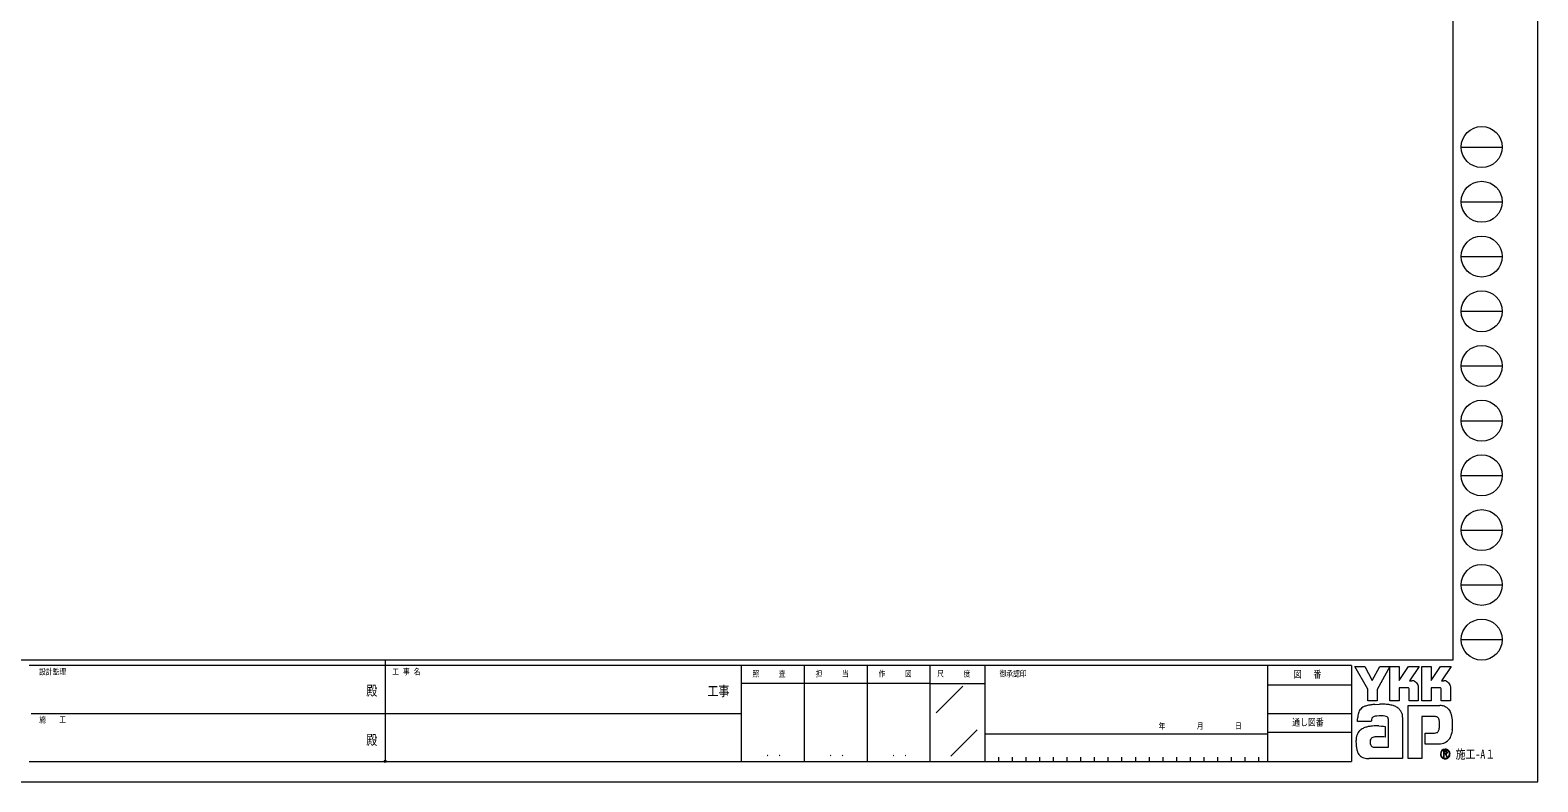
# Model space of a CAD drawing. Units: millimetres, scale not verified. Extents: x -841 to 841, y -594 to 594.
# Drawn here: x -260 to 841, y -594 to -45 of the extents above; entities that cross this region are included whole.
import ezdxf
from ezdxf.enums import TextEntityAlignment as Align

# ---------------------------------------------------------------- set-up
doc = ezdxf.new("R2010")
doc.units = ezdxf.units.MM
doc.header["$LTSCALE"] = 3
doc.header["$PDMODE"] = 32
doc.header["$PDSIZE"] = 1.5
doc.layers.add('0-1_YKK_ZWAK', color=7, linetype='Continuous', lineweight=18)
doc.styles.add('ＭＳ ゴシック', font='')
doc.styles.get('ＭＳ ゴシック').set_extended_font_data('MS Gothic')

msp = doc.modelspace()

# ---------------------------------------------------------------- linework, layer by layer
at = {"layer": '0-1_YKK_ZWAK'}
for p, q in [((779.02, 555), (779.02, -505)), ((785.02, -130), (815.02, -130)), ((785.02, -170), (815.02, -170)), ((785.02, -210), (815.02, -210)), ((785.02, -250), (815.02, -250)), ((785.02, -290), (815.02, -290)), ((785.02, -330), (815.02, -330)), ((785.02, -370), (815.02, -370)), ((785.02, -410), (815.02, -410)), ((785.02, -450), (815.02, -450)), ((785.02, -490), (815.02, -490)), ((779.02, -505), (-780.98, -505)), ((-0.98, -505), (-0.98, -579)), ((-0.98, -509), (-260.98, -509)), ((259.02, -509), (-0.98, -509)), ((305.02, -509), (305.02, -579)), ((351.02, -509), (351.02, -579)), ((397.02, -509), (397.02, -579)), ((437.02, -509), (397.02, -509)), ((643.52, -509), (437.02, -509)), ((437.02, -509), (437.02, -579)), ((643.52, -509), (643.52, -579)), ((705.02, -509), (643.52, -509)), ((705.02, -509), (705.02, -579)), ((397.02, -522), (259.02, -522)), ((397.02, -522), (437.02, -522)), ((401.437, -543.658), (421.024, -524.071)), ((643.52, -523), (705.02, -523)), ((722.009, -537.42), (725.307, -537.231)), ((-259.48, -544), (-0.98, -544)), ((-0.98, -544), (259.02, -544)), ((643.52, -544), (705.02, -544)), ((412.151, -575.197), (431.395, -555.953)), ((437.02, -559), (643.52, -559)), ((705.02, -558), (643.52, -558)), ((778.543, -556.001), (778.107, -558.491)), ((-260.98, -579), (-0.98, -579)), ((-0.98, -579), (259.02, -579)), ((259.02, -579), (397.02, -579)), ((397.02, -579), (437.02, -579)), ((437.02, -579), (643.52, -579)), ((447.02, -576), (447.02, -579)), ((457.02, -576), (457.02, -579)), ((467.02, -576), (467.02, -579)), ((477.02, -576), (477.02, -579)), ((487.02, -576), (487.02, -579)), ((497.02, -576), (497.02, -579)), ((507.02, -576), (507.02, -579)), ((517.02, -576), (517.02, -579)), ((527.02, -576), (527.02, -579)), ((537.02, -576), (537.02, -579)), ((547.02, -576), (547.02, -579)), ((557.02, -576), (557.02, -579)), ((567.02, -576), (567.02, -579)), ((577.02, -576), (577.02, -579)), ((587.02, -576), (587.02, -579)), ((597.02, -576), (597.02, -579)), ((607.02, -576), (607.02, -579)), ((617.02, -576), (617.02, -579)), ((627.02, -576), (627.02, -579)), ((637.02, -576), (637.02, -579)), ((643.52, -579), (705.02, -579)), ((773.351, -576.795), (773.351, -576.795))]:
    msp.add_line(p, q, dxfattribs=at)
for points in [[(-840.984, -594), (841.016, -594), (841.016, 594), (-840.984, 594)], [(707.22, -509.6), (714.582, -509.6), (720.111, -520.019), (725.624, -509.6), (732.992, -509.6), (723.551, -526.398), (723.551, -534.826), (716.836, -534.826), (716.836, -526.171)]]:
    msp.add_lwpolyline(points, close=True, dxfattribs=at)
for points in [[(397.02, -509), (259.02, -509), (259.02, -579)], [(746.126, -525.321), (739.77, -525.321), (739.77, -534.819), (732.999, -534.819), (732.999, -509.6), (739.77, -509.6), (739.77, -519.916), (746.43, -509.6), (754.384, -509.6), (747.248, -520.042), (747.501, -520.042), (747.78, -520.042), (748.067, -520.042), (748.343, -520.042), (748.589, -520.042), (748.788, -520.042), (748.921, -520.042), (748.97, -520.042)], [(769.519, -525.321), (763.17, -525.321), (763.17, -534.826), (756.395, -534.826), (756.395, -509.6), (763.17, -509.6), (763.17, -519.916), (769.823, -509.6), (777.777, -509.6), (770.641, -520.042), (770.896, -520.042), (771.177, -520.042), (771.464, -520.042), (771.739, -520.042), (771.985, -520.042), (772.182, -520.042), (772.315, -520.042), (772.363, -520.042)], [(750.917, -520.442), (751.726, -520.904), (752.411, -521.506), (752.961, -522.223), (753.367, -523.029), (753.618, -523.899), (753.704, -524.807), (753.704, -534.843), (747.098, -534.843), (747.098, -526.281)], [(774.313, -520.442), (775.124, -520.904), (775.811, -521.506), (776.364, -522.223), (776.773, -523.029), (777.026, -523.899), (777.112, -524.807), (777.112, -534.826), (770.491, -534.826), (770.491, -526.281)], [(765.79, -546.301), (756.255, -546.301), (756.255, -577), (746.262, -577), (746.262, -538.158), (769.487, -538.158)], [(720.975, -546.462), (720.511, -546.724), (720.148, -547.043), (719.874, -547.416), (719.675, -547.839), (719.537, -548.306), (719.448, -548.813), (719.394, -549.357), (719.362, -549.933), (709.365, -549.957), (709.394, -548.59), (709.45, -547.054)], [(741.558, -543.833), (741.842, -544.98), (742.002, -546.208), (742.053, -547.517), (742.053, -577), (717.927, -577)], [(724.806, -553.105), (726.698, -553.23), (728.185, -553.397), (729.158, -553.553), (729.507, -553.646), (729.507, -561.294), (728.401, -561.177), (727.187, -561.112), (725.945, -561.086), (724.754, -561.09), (723.69, -561.112), (722.833, -561.141), (722.261, -561.167), (722.053, -561.178), (721.189, -561.336), (720.443, -561.583), (719.817, -561.922), (719.31, -562.353), (718.922, -562.879), (718.653, -563.5), (718.503, -564.219), (718.473, -565.038), (718.569, -565.937), (718.76, -566.681), (719.035, -567.283), (719.382, -567.757), (719.788, -568.118), (720.243, -568.381), (720.734, -568.558), (721.248, -568.664), (731.869, -568.664), (731.869, -549.014), (731.872, -548.625), (731.851, -548.244), (731.802, -547.877), (731.716, -547.529), (731.589, -547.204), (731.413, -546.909), (731.184, -546.647), (730.894, -546.424)], [(730.894, -546.424), (730.271, -546.18), (729.275, -545.973), (728.004, -545.82), (726.558, -545.738), (725.033, -545.745), (723.529, -545.856)], [(769.182, -552.199), (769.169, -550.926), (769.108, -549.779), (768.965, -548.772), (768.704, -547.918)], [(775.759, -540.902), (776.411, -541.724), (776.899, -542.521), (777.239, -543.243)], [(774.929, -564.194), (774.006, -564.911), (773.045, -565.475), (772.053, -565.895), (771.036, -566.183), (770.003, -566.348), (768.96, -566.401), (758.688, -566.401), (758.688, -558.332), (764.481, -558.332), (765.549, -558.317), (766.488, -558.226), (767.293, -557.99)], [(774.937, -572.519), (774.933, -572.402), (774.918, -572.289), (774.894, -572.18), (774.86, -572.077), (774.817, -571.979), (774.764, -571.887), (774.703, -571.801), (774.632, -571.722), (774.54, -571.64), (774.437, -571.569), (774.324, -571.508), (774.203, -571.458), (774.072, -571.419), (773.933, -571.391), (773.786, -571.374), (773.632, -571.368), (772.116, -571.368), (772.116, -575.828), (772.574, -575.828), (772.574, -571.823), (773.632, -571.823), (773.741, -571.827), (773.844, -571.837), (773.94, -571.855), (774.029, -571.879), (774.111, -571.911), (774.185, -571.949), (774.251, -571.993), (774.309, -572.044)], [(774.488, -572.519), (774.46, -572.733), (774.384, -572.902), (774.268, -573.031), (774.125, -573.124), (773.965, -573.188), (773.797, -573.228), (773.633, -573.247), (773.482, -573.253), (773.085, -573.253), (773.285, -573.593), (774.595, -575.843), (775.119, -575.843), (773.856, -573.678), (773.975, -573.654), (774.087, -573.624), (774.194, -573.588), (774.295, -573.546), (774.39, -573.497), (774.478, -573.443), (774.559, -573.382), (774.632, -573.315)]]:
    msp.add_lwpolyline(points, dxfattribs=at)
for centre in [(800.02, -130), (800.02, -170), (800.02, -210), (800.02, -250), (800.02, -290), (800.02, -330), (800.02, -370), (800.02, -410), (800.02, -450), (800.02, -490)]:
    msp.add_circle(centre, 15, dxfattribs=at)
for centre, radius, start, end in [((746.161, -526.258), 0.938, 358.57817, 92.1683), ((748.979, -525.037), 4.995, 78.26798, 90.11215), ((749.051, -524.674), 4.625, 66.19963, 78.22058), ((769.558, -526.254), 0.933, 358.29941, 92.43455), ((772.372, -525.046), 5.004, 78.27851, 90.10826), ((772.441, -524.695), 4.647, 66.2483, 78.23226), ((717.003, -545.601), 7.236, 122.60463, 137.83438), ((717.959, -547.149), 9.056, 108.37421, 122.42809), ((719.475, -552.538), 14.65, 100.93159, 107.35499), ((724.427, -576.563), 39.18, 97.86054, 101.37938), ((726.752, -592.716), 55.499, 94.90201, 97.9576), ((726.69, -584.811), 47.601, 87.51794, 91.66439), ((727.308, -571.555), 34.33, 81.92631, 87.59083), ((729.134, -559.046), 21.688, 73.67137, 82.05943), ((731.841, -549.983), 12.23, 60.60528, 73.9085), ((732.95, -547.772), 9.761, 52.17347, 59.90542), ((769.107, -548.842), 10.691, 78.73198, 87.96551), ((769.421, -547.239), 9.058, 69.03034, 78.69541), ((769.713, -546.46), 8.225, 59.39484, 68.9885), ((769.848, -546.222), 7.952, 50.3012, 59.3616), ((727.577, -548.091), 18.157, 171.55622, 176.72493), ((721.424, -547.173), 11.936, 163.48385, 171.57982), ((718.337, -546.257), 8.716, 152.2125, 163.4865), ((717.004, -545.567), 7.215, 138.03852, 152.12015), ((723.614, -552.725), 6.797, 102.4979, 112.84632), ((724.929, -558.398), 12.62, 96.37207, 102.75341), ((733.941, -546.489), 8.139, 43.55042, 52.14561), ((734.488, -545.961), 7.379, 34.48659, 43.50182), ((734.491, -545.95), 7.37, 25.58915, 34.43128), ((733.836, -546.257), 8.094, 17.43089, 25.54591), ((765.845, -551.202), 4.901, 77.94572, 90.63794), ((766.27, -549.203), 2.857, 60.20991, 77.92418), ((766.547, -548.684), 2.27, 39.8078, 59.75378), ((766.159, -548.98), 2.758, 22.65544, 39.38165), ((769.799, -546.278), 8.027, 42.05209, 50.28551), ((765.835, -548.562), 12.584, 14.76267, 25.00486), ((758.117, -550.665), 20.584, 7.9139, 14.95041), ((750.408, -551.786), 28.374, 2.54376, 8.01251), ((745.989, -552.019), 32.798, 357.76419, 2.60674), ((721.813, -564.139), 13.601, 164.97537, 174.56739), ((718.508, -563.257), 10.181, 153.89178, 164.94341), ((717.002, -562.533), 8.51, 142.04688, 153.80771), ((716.711, -562.325), 8.153, 130.60221, 141.94427), ((717.191, -562.902), 8.903, 120.60724, 130.53081), ((718.139, -564.514), 10.773, 112.58838, 120.58162), ((719.415, -567.579), 14.093, 106.61303, 112.59024), ((721.421, -574.322), 21.128, 99.87193, 106.59825), ((722.545, -580.654), 27.559, 94.78469, 99.91711), ((723.092, -586.954), 33.882, 90.80099, 94.81812), ((723.175, -591.645), 38.574, 87.57779, 90.82714), ((766.36, -555.885), 2.302, 293.91672, 314.09376), ((766.046, -555.608), 2.72, 314.78099, 333.92928), ((764.026, -554.627), 4.966, 334.00676, 347.34989), ((758.516, -553.351), 10.622, 347.14308, 355.40008), ((746.457, -552.315), 22.725, 355.2339, 0.29193), ((770.088, -557.885), 7.87, 326.23251, 339.61931), ((762.697, -555.023), 15.795, 339.22498, 347.31457), ((747.25, -552.1), 31.535, 352.8937, 357.82206), ((727.643, -564.697), 19.458, 174.55588, 182.47272), ((738.516, -564.526), 30.329, 181.90948, 187.89042), ((725.755, -566.321), 17.443, 187.80471, 196.36971), ((719.017, -568.311), 10.418, 196.3102, 208.20993), ((773.357, -573.637), 3.528, 90.09157, 179.92363), ((773.334, -573.626), 3.137, 134.8007, 180.12175), ((773.344, -573.608), 3.131, 89.86602, 135.149), ((773.356, -573.631), 3.522, 44.93442, 90.08536), ((773.357, -573.632), 3.155, 45.03108, 90.11509), ((773.818, -572.5), 0.671, 358.3894, 42.86139), ((773.831, -572.551), 1.107, 316.37674, 1.6565), ((768.262, -556.677), 10.047, 311.57033, 318.66243), ((773.359, -573.633), 3.154, 0.00643, 45.07115), ((767.099, -555.657), 11.595, 318.67367, 325.29112), ((773.384, -573.62), 3.494, 359.78949, 45.13288), ((716.083, -569.872), 7.094, 208.29777, 223.35561), ((715.421, -570.455), 6.213, 223.64205, 239.63663), ((715.971, -569.456), 7.353, 239.8785, 253.65355), ((716.976, -566.001), 10.951, 253.69102, 263.74909), ((717.828, -558.419), 18.581, 263.68487, 270.30455), ((773.335, -573.641), 3.507, 179.86065, 225.14399), ((773.322, -573.646), 3.125, 179.75513, 225.29722), ((773.352, -573.642), 3.518, 224.94536, 269.98445), ((773.345, -573.674), 3.121, 224.62822, 270.10973), ((773.346, -573.628), 3.168, 270.09072, 359.90926), ((773.352, -573.624), 3.536, 269.98802, 314.93777), ((773.375, -573.647), 3.503, 314.92572, 0.23508)]:
    msp.add_arc(centre, radius, start, end, dxfattribs=at)
msp.add_point((-0.98, -579), dxfattribs=at)

# ---------------------------------------------------------------- texts
at = {"layer": '0-1_YKK_ZWAK', "style": 'ＭＳ ゴシック', "width": 0.8}
for s, height, p in [('設計監理', 4.399, (-253.646, -517)), ('工 事 名', 4.399, (4.27, -517)), ('照     査', 4.399, (267.3, -518.5)), ('担     当', 4.399, (313.46, -518.5)), ('作     図', 4.399, (359.46, -518.5)), ('尺     度', 4.399, (402.3, -518.5)), ('御承認印', 4.399, (447.844, -518.5)), ('図\u3000 番', 5.132, (662.697, -519.5)), ('殿', 7.331, (-14.717, -533.166)), ('工事', 7.331, (234.483, -533.493)), ('施\u3000\u3000工', 4.399, (-253.646, -552)), ('年        月        日', 4.399, (563.998, -556.642)), ('通し図番', 5.132, (661.577, -554.5)), ('殿', 7.331, (-14.717, -569.166)), ('施工-A１', 6.598, (781.02, -579)), ('． ．', 5.183, (277.016, -576.87)), ('． ．', 5.183, (323.016, -576.87)), ('． ．', 5.183, (369.016, -576.87))]:
    msp.add_text(s, height=height, dxfattribs=at).set_placement(p, align=Align.BOTTOM_LEFT)

doc.saveas('drawing.dxf')
